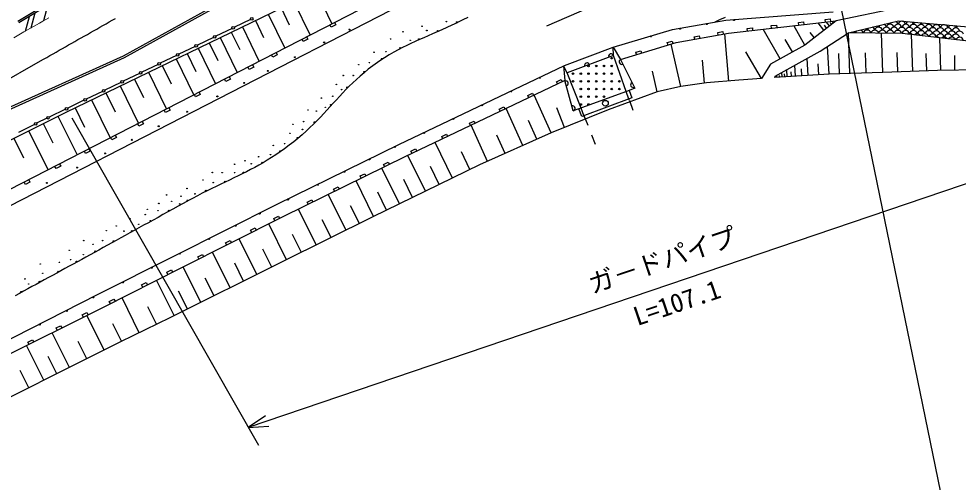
# Model space of a CAD drawing. Units: millimetres, scale not verified. Extents: x 40000 to 680000, y 20000 to 380000.
# Drawn here: x 330638 to 421923, y 259568 to 304614 of the extents above; entities that cross this region are included whole.
import ezdxf
from ezdxf.enums import TextEntityAlignment as Align

# ---------------------------------------------------------------- set-up
doc = ezdxf.new("R2010")
doc.units = ezdxf.units.MM
doc.header["$LTSCALE"] = 1000
doc.linetypes.add('CHAIN', pattern=[18.5, 12, -1.5, 3.5, -1.5])
for name, color, linetype, lineweight in [('M-BGD', 7, 'Continuous', 25), ('M-BMK', 2, 'CHAIN', 13), ('M-STR-STRC', 7, 'Continuous', 25)]:
    doc.layers.add(name, color=color, linetype=linetype, lineweight=lineweight)
doc.styles.add('@ＭＳ ゴシック', font='')
doc.styles.add('ＭＳ ゴシック', font='')
doc.styles.get('@ＭＳ ゴシック').set_extended_font_data('@MS Gothic')
doc.styles.get('ＭＳ ゴシック').set_extended_font_data('MS Gothic')

msp = doc.modelspace()

# ---------------------------------------------------------------- linework, layer by layer
at = {"layer": 'M-BGD'}
for p, q in [((378311, 312984), (298887, 272131)), ((314564, 278634), (379056, 311771)), ((353764, 308173), (340783, 300995)), ((353866, 308001), (340873, 300816)), ((335243, 295546), (359391, 307247)), ((359518, 307308), (361056, 304109)), ((333069, 304433), (333476, 305916)), ((357365, 306265), (358937, 303019)), ((331841, 303733), (332237, 305179)), ((354886, 305064), (356487, 301759)), ((356125, 305664), (356919, 304027)), ((381933, 303914), (386063, 305701)), ((399340, 304474), (409775, 305292)), ((415985, 305661), (410049, 304425)), ((331288, 303417), (331679, 304846)), ((353162, 304551), (351588, 303786)), ((353624, 304452), (354432, 302785)), ((360990, 303794), (360876, 304016)), ((361435, 304022), (360990, 303794)), ((361320, 304245), (361435, 304022)), ((372720, 303983), (372231, 303753)), ((373229, 304231), (372720, 303983)), ((373272, 304252), (373229, 304231)), ((373782, 304507), (373272, 304252)), ((374268, 304752), (373782, 304507)), ((394144, 303562), (399340, 304474)), ((398732, 304503), (398265, 304285)), ((399273, 304751), (398732, 304503)), ((399603, 303216), (410049, 304425)), ((403759, 303949), (404255, 304006)), ((404255, 304006), (404284, 303758)), ((406395, 304254), (406892, 304311)), ((406424, 304006), (406395, 304254)), ((406892, 304311), (406920, 304063)), ((410049, 304425), (407005, 302064)), ((408863, 303505), (408306, 304224)), ((409132, 303714), (408917, 303992)), ((408985, 304554), (409482, 304611)), ((409014, 304306), (408985, 304554)), ((409401, 303923), (409097, 304315)), ((409482, 304611), (409511, 304363)), ((409599, 304077), (409493, 304213)), ((409797, 304230), (409678, 304382)), ((409994, 304383), (409981, 304400)), ((411253, 303249), (416112, 304408)), ((416112, 304408), (429031, 303320)), ((351363, 303677), (349789, 302912)), ((351290, 303321), (352113, 301623)), ((352362, 303841), (353993, 300476)), ((370855, 303145), (370421, 302959)), ((371300, 303337), (370855, 303145)), ((371758, 303539), (371300, 303337)), ((372231, 303753), (371758, 303539)), ((388380, 301864), (394144, 303562)), ((394524, 302297), (399603, 303216)), ((398562, 303282), (399054, 303371)), ((398606, 303036), (398562, 303282)), ((399054, 303371), (399098, 303125)), ((399632, 298554), (399244, 303151)), ((401423, 303678), (401920, 303736)), ((401452, 303430), (401423, 303678)), ((401920, 303736), (401949, 303487)), ((404613, 300708), (402971, 303606)), ((403787, 303700), (403759, 303949)), ((407005, 302064), (405937, 303949)), ((407934, 302785), (407540, 303293)), ((408499, 301459), (411253, 303249)), ((416477, 303189), (411253, 303249)), ((411383, 299295), (411253, 303249)), ((414589, 299400), (414464, 303212)), ((428636, 301745), (416477, 303189)), ((417502, 299494), (417387, 303081)), ((349564, 302803), (347990, 302039)), ((349145, 302282), (349983, 300554)), ((350218, 302802), (351873, 299385)), ((358279, 302400), (358165, 302622)), ((358724, 302628), (358279, 302400)), ((358610, 302851), (358724, 302628)), ((368745, 302224), (368331, 302028)), ((369159, 302413), (368745, 302224)), ((369574, 302596), (369159, 302413)), ((369994, 302777), (369574, 302596)), ((370421, 302959), (369994, 302777)), ((389119, 300655), (394524, 302297)), ((393652, 302294), (394130, 302439)), ((393725, 302055), (393652, 302294)), ((394130, 302439), (394203, 302200)), ((396272, 302868), (396764, 302957)), ((396316, 302622), (396272, 302868)), ((396764, 302957), (396809, 302711)), ((405809, 301386), (405119, 302605)), ((420239, 299577), (420136, 302754)), ((347765, 301929), (346190, 301165)), ((347001, 301243), (347845, 299499)), ((348073, 301763), (349753, 298295)), ((355644, 301325), (355758, 301103)), ((367067, 301364), (366632, 301108)), ((367494, 301601), (367067, 301364)), ((367915, 301822), (367494, 301601)), ((368331, 302028), (367915, 301822)), ((383680, 300081), (388380, 301864)), ((388429, 301049), (388380, 301864)), ((388380, 301864), (389119, 300655)), ((390600, 301366), (391079, 301512)), ((390673, 301127), (390600, 301366)), ((391079, 301512), (391151, 301272)), ((394954, 298029), (394027, 302147)), ((402796, 298822), (401286, 301389)), ((407005, 302064), (403698, 300190)), ((404151, 299032), (408499, 301459)), ((409383, 299229), (409222, 301929)), ((412986, 299347), (412922, 301312)), ((416046, 299447), (415985, 301324)), ((287906, 274943), (332752, 300511)), ((340783, 300995), (313348, 288585)), ((340873, 300816), (313575, 288468)), ((345966, 301056), (344391, 300291)), ((345928, 300724), (347633, 297205)), ((355313, 300874), (355199, 301096)), ((355758, 301103), (355313, 300874)), ((365482, 300357), (365027, 300029)), ((365726, 300525), (365482, 300357)), ((366185, 300829), (365726, 300525)), ((366632, 301108), (366185, 300829)), ((388429, 301049), (383938, 299359)), ((389671, 297544), (388429, 301049)), ((389119, 300655), (390508, 297854)), ((397281, 298346), (397091, 300592)), ((407358, 299108), (407259, 300768)), ((410377, 299261), (410312, 301227)), ((418870, 299538), (418816, 301235)), ((421607, 299598), (421584, 301032)), ((344167, 300182), (342592, 299417)), ((343241, 299421), (344977, 295838)), ((344584, 300072), (345445, 298297)), ((353024, 299696), (352909, 299918)), ((353468, 299925), (353024, 299696)), ((353354, 300147), (353468, 299925)), ((364597, 299701), (364191, 299373)), ((365027, 300029), (364597, 299701)), ((367555, 292409), (383680, 300081)), ((383938, 299359), (383553, 300032)), ((383553, 300032), (383710, 298600)), ((392669, 297515), (392219, 299517)), ((403698, 300190), (402796, 298822)), ((405318, 298987), (405278, 299664)), ((405715, 299010), (405690, 299445)), ((406113, 299034), (406050, 300094)), ((406735, 299071), (406695, 299751)), ((408370, 299168), (408306, 300242)), ((419910, 299571), (414589, 299400)), ((425288, 299657), (419910, 299571)), ((342368, 299308), (340793, 298544)), ((341873, 298758), (342749, 296951)), ((350750, 298527), (350636, 298749)), ((351195, 298755), (350750, 298527)), ((351081, 298978), (351195, 298755)), ((363440, 298717), (363089, 298389)), ((363806, 299045), (363440, 298717)), ((364191, 299373), (363806, 299045)), ((383710, 298600), (368143, 291194)), ((382896, 298489), (383348, 298704)), ((383348, 298704), (383455, 298478)), ((384511, 295665), (383710, 298600)), ((385278, 295929), (383938, 299359)), ((400612, 298637), (397476, 298372)), ((402796, 298822), (400612, 298637)), ((409383, 299229), (404110, 298915)), ((404110, 298915), (404139, 299029)), ((404311, 298927), (404300, 299119)), ((404561, 298941), (404551, 299098)), ((404810, 298956), (404784, 299389)), ((405064, 298971), (405047, 299249)), ((414589, 299400), (409383, 299229)), ((340568, 298434), (338994, 297670)), ((340504, 298096), (342272, 294447)), ((362428, 297732), (362112, 297402)), ((362753, 298061), (362428, 297732)), ((363089, 298389), (362753, 298061)), ((383004, 298264), (382896, 298489)), ((389951, 297647), (385074, 295854)), ((390508, 297854), (389951, 297647)), ((389951, 297647), (390218, 296919)), ((394954, 298029), (392669, 297515)), ((397476, 298372), (394954, 298029)), ((336970, 296687), (335396, 295922)), ((338769, 297561), (337195, 296796)), ((337718, 296746), (339518, 293031)), ((339111, 297421), (340003, 295580)), ((347821, 297020), (347706, 297242)), ((348265, 297249), (347821, 297020)), ((348151, 297471), (348265, 297249)), ((361498, 296739), (361195, 296407)), ((361803, 297071), (361498, 296739)), ((362112, 297402), (361803, 297071)), ((380091, 297155), (380543, 297370)), ((380199, 296929), (380091, 297155)), ((380543, 297370), (380650, 297144)), ((382361, 293518), (380722, 297178)), ((390218, 296919), (385341, 295127)), ((392669, 297515), (387910, 295774)), ((389930, 296814), (389671, 297544)), ((389985, 296659), (389930, 296814)), ((335171, 295813), (333597, 295049)), ((336102, 295962), (337010, 294088)), ((345219, 295963), (345334, 295741)), ((360892, 296072), (360586, 295737)), ((361195, 296407), (360892, 296072)), ((377332, 295842), (377783, 296057)), ((377439, 295616), (377332, 295842)), ((377783, 296057), (377891, 295831)), ((379616, 292288), (378005, 295886)), ((387910, 295774), (382361, 293518)), ((383680, 294054), (382909, 295953)), ((385074, 295854), (384511, 295665)), ((385341, 295127), (385074, 295854)), ((385560, 295207), (385278, 295929)), ((387143, 296619), (387137, 296613)), ((387143, 296619), (387137, 296613)), ((389985, 296659), (390319, 295716)), ((317269, 286591), (335243, 295546)), ((333372, 294939), (332371, 294453)), ((334445, 295149), (336320, 291385)), ((344889, 295512), (344775, 295734)), ((345334, 295741), (344889, 295512)), ((359956, 295061), (359627, 294720)), ((360275, 295400), (359956, 295061)), ((360586, 295737), (360275, 295400)), ((385647, 294983), (385560, 295207)), ((385560, 295207), (385924, 294276)), ((332170, 294352), (330605, 293567)), ((332371, 294453), (332393, 294464)), ((333020, 294439), (333962, 292548)), ((342313, 294187), (342198, 294409)), ((342757, 294415), (342313, 294187)), ((342643, 294638), (342757, 294415)), ((358931, 294033), (358558, 293686)), ((359286, 294378), (358931, 294033)), ((359627, 294720), (359286, 294378)), ((374420, 294457), (374872, 294672)), ((374528, 294231), (374420, 294457)), ((376183, 290750), (374605, 294273)), ((374872, 294672), (374979, 294446)), ((380989, 292903), (380176, 294717)), ((331595, 293729), (333488, 289929)), ((339686, 292836), (339572, 293058)), ((340131, 293064), (339686, 292836)), ((340016, 293287), (340131, 293064)), ((358166, 293336), (357752, 292984)), ((358558, 293686), (358166, 293336)), ((371740, 293182), (372191, 293397)), ((371847, 292956), (371740, 293182)), ((372191, 293397), (372299, 293171)), ((382361, 293518), (375413, 290406)), ((377901, 291520), (377105, 293297)), ((386288, 293344), (386652, 292413)), ((330156, 293012), (331108, 291103)), ((355759, 286594), (367555, 292409)), ((356910, 292315), (356471, 291989)), ((357358, 292664), (356910, 292315)), ((357752, 292984), (357358, 292664)), ((372782, 289135), (371107, 292604)), ((337127, 291519), (337012, 291742)), ((337571, 291748), (337127, 291519)), ((337457, 291970), (337571, 291748)), ((355617, 291393), (355199, 291120)), ((356041, 291682), (355617, 291393)), ((356471, 291989), (356041, 291682)), ((370150, 287864), (368445, 291338)), ((368742, 291756), (369194, 291970)), ((368850, 291530), (368742, 291756)), ((369194, 291970), (369301, 291745)), ((374477, 289953), (373641, 291684)), ((334593, 290497), (334708, 290275)), ((353970, 290386), (353565, 290163)), ((354376, 290619), (353970, 290386)), ((354786, 290863), (354376, 290619)), ((355199, 291120), (354786, 290863)), ((368143, 291194), (356359, 285385)), ((366088, 290460), (366537, 290681)), ((366199, 290235), (366088, 290460)), ((366537, 290681), (366647, 290456)), ((375413, 290406), (370150, 287864)), ((334263, 290046), (334149, 290269)), ((334708, 290275), (334263, 290046)), ((352352, 289537), (351944, 289337)), ((352757, 289741), (352352, 289537)), ((353162, 289949), (352757, 289741)), ((353565, 290163), (353162, 289949)), ((363809, 289336), (364257, 289557)), ((364257, 289557), (364368, 289333)), ((367635, 286630), (365931, 290103)), ((371481, 288507), (370642, 290245)), ((331282, 288513), (331168, 288735)), ((331727, 288742), (331282, 288513)), ((331613, 288964), (331727, 288742)), ((350267, 288536), (349832, 288327)), ((350695, 288740), (350267, 288536)), ((351117, 288940), (350695, 288740)), ((351533, 289139), (351117, 288940)), ((351944, 289337), (351533, 289139)), ((365121, 285396), (363419, 288865)), ((363919, 289112), (363809, 289336)), ((368893, 287247), (368040, 288985)), ((348469, 287652), (347992, 287406)), ((348934, 287887), (348469, 287652)), ((349387, 288111), (348934, 287887)), ((349832, 288327), (349387, 288111)), ((361223, 288061), (361671, 288282)), ((361333, 287837), (361223, 288061)), ((361671, 288282), (361782, 288058)), ((370150, 287864), (365029, 285351)), ((366378, 286013), (365526, 287749)), ((346618, 286661), (346115, 286385)), ((347128, 286942), (346618, 286661)), ((347503, 287146), (347128, 286942)), ((347992, 287406), (347503, 287146)), ((358667, 286801), (359115, 287022)), ((358777, 286577), (358667, 286801)), ((359115, 287022), (359226, 286798)), ((362435, 284061), (360710, 287529)), ((345130, 285842), (344646, 285575)), ((345619, 286111), (345130, 285842)), ((346115, 286385), (345619, 286111)), ((345703, 281555), (355759, 286594)), ((359550, 282627), (357821, 286105)), ((363732, 284706), (362871, 286438)), ((343697, 285052), (343231, 284795)), ((344169, 285312), (343697, 285052)), ((344646, 285575), (344169, 285312)), ((356359, 285385), (346310, 280350)), ((355417, 285192), (355864, 285416)), ((355529, 284969), (355417, 285192)), ((355864, 285416), (355976, 285193)), ((365029, 285351), (356244, 280983)), ((360993, 283344), (360129, 285080)), ((341864, 284042), (341417, 283796)), ((342314, 284290), (341864, 284042)), ((342770, 284541), (342314, 284290)), ((343231, 284795), (342770, 284541)), ((353160, 284061), (353607, 284285)), ((353272, 283838), (353160, 284061)), ((353607, 284285), (353719, 284062)), ((356666, 281193), (354936, 284672)), ((340104, 283072), (339675, 282835)), ((340538, 283311), (340104, 283072)), ((340976, 283552), (340538, 283311)), ((341417, 283796), (340976, 283552)), ((350735, 282846), (351182, 283070)), ((351182, 283070), (351294, 282847)), ((353781, 279760), (352058, 283230)), ((358108, 281910), (357246, 283647)), ((338405, 282136), (337988, 281906)), ((338825, 282367), (338405, 282136)), ((339248, 282600), (338825, 282367)), ((339675, 282835), (339248, 282600)), ((350847, 282623), (350735, 282846)), ((355224, 280476), (354361, 282213)), ((336751, 281226), (336343, 281001)), ((337161, 281451), (336751, 281226)), ((337573, 281678), (337161, 281451)), ((337988, 281906), (337573, 281678)), ((338278, 277799), (345703, 281555)), ((348027, 281490), (348474, 281714)), ((348139, 281266), (348027, 281490)), ((348474, 281714), (348586, 281490)), ((351179, 278468), (349460, 281928)), ((335127, 280334), (334725, 280113)), ((335531, 280556), (335127, 280334)), ((335936, 280778), (335531, 280556)), ((336343, 281001), (335936, 280778)), ((346310, 280350), (338887, 276594)), ((356244, 280983), (345317, 275557)), ((348318, 277047), (346605, 280497)), ((352480, 279114), (351620, 280846)), ((333520, 279453), (333119, 279234)), ((333921, 279673), (333520, 279453)), ((334323, 279893), (333921, 279673)), ((334725, 280113), (334323, 279893)), ((345024, 279979), (345470, 280205)), ((345137, 279756), (345024, 279979)), ((345470, 280205), (345583, 279982)), ((349611, 277690), (348754, 279417)), ((331914, 278576), (331511, 278357)), ((332316, 278796), (331914, 278576)), ((332718, 279015), (332316, 278796)), ((333119, 279234), (332718, 279015)), ((342573, 278739), (343020, 278965)), ((342686, 278516), (342573, 278739)), ((343020, 278965), (343133, 278742)), ((345730, 275762), (344026, 279194)), ((278739, 247513), (338278, 277799)), ((330702, 277917), (330296, 277696)), ((331107, 278137), (330702, 277917)), ((331511, 278357), (331107, 278137)), ((347024, 276405), (346169, 278126)), ((338887, 276594), (279137, 246706)), ((339430, 277149), (339876, 277375)), ((339543, 276926), (339430, 277149)), ((339876, 277375), (339989, 277152)), ((342331, 274103), (340677, 277500)), ((344032, 274931), (343186, 276606)), ((336808, 275834), (337255, 276057)), ((336920, 275610), (336808, 275834)), ((338942, 272424), (337251, 275776)), ((337255, 276057), (337367, 275834)), ((334260, 274559), (334707, 274783)), ((334707, 274783), (334819, 274559)), ((340631, 273275), (339786, 274950)), ((345317, 275557), (340511, 273216)), ((335567, 270720), (333869, 274084)), ((334372, 274335), (334260, 274559)), ((331529, 273193), (331976, 273417)), ((331641, 272969), (331529, 273193)), ((331976, 273417), (332088, 273193)), ((340511, 273216), (335533, 270703)), ((337254, 271572), (336406, 273252)), ((333072, 269477), (331393, 272845)), ((334335, 270106), (333495, 271792)), ((335533, 270703), (329746, 267819)), ((331625, 268756), (330786, 270439))]:
    msp.add_line(p, q, dxfattribs=at)
msp.add_lwpolyline([(332752, 300511), (333055, 300684), (333359, 300857), (333662, 301030), (333965, 301203), (334269, 301376), (334572, 301548), (334875, 301721), (335178, 301894), (335482, 302067), (335785, 302239), (336088, 302412), (336391, 302584), (336694, 302757), (336997, 302929), (337300, 303101), (337603, 303273), (337906, 303445), (338210, 303617), (338513, 303789), (338816, 303961), (339119, 304133), (339422, 304304), (339725, 304476), (340028, 304647)], dxfattribs=at)
for centre, radius in [((353274, 304605), 125), ((372195, 304344), 25), ((373204, 304275), 50), ((397486, 304098), 50), ((400135, 304486), 50), ((351475, 303731), 125), ((362762, 303566), 50), ((367967, 303349), 25), ((369833, 303888), 25), ((370288, 303474), 25), ((371370, 303424), 50), ((394893, 303643), 50), ((349676, 302858), 125), ((360313, 302324), 50), ((366765, 302645), 25), ((368672, 302520), 25), ((369519, 302627), 50), ((392063, 302897), 50), ((347877, 301984), 125), ((365169, 301360), 25), ((366309, 301422), 25), ((367689, 301760), 50), ((344279, 300236), 125), ((346078, 301110), 125), ((357467, 300881), 50), ((364713, 300344), 25), ((365913, 300711), 50), ((388251, 300784), 75), ((342480, 299363), 125), ((354831, 299544), 50), ((363677, 300158), 25), ((364201, 299445), 50), ((386001, 300034), 75), ((386751, 300034), 75), ((387501, 300034), 75), ((388251, 300034), 75), ((340681, 298489), 125), ((362164, 299101), 25), ((363138, 299101), 25), ((381268, 298878), 50), ((384501, 299284), 75), ((384501, 298534), 75), ((385251, 299284), 75), ((385251, 298534), 75), ((386001, 299284), 75), ((386001, 298534), 75), ((386751, 299284), 75), ((386751, 298534), 75), ((387501, 299284), 75), ((387501, 298534), 75), ((388251, 299284), 75), ((388251, 298534), 75), ((389001, 298534), 75), ((338882, 297615), 125), ((352542, 298384), 50), ((361501, 298230), 25), ((361998, 297733), 25), ((362558, 297937), 50), ((378486, 297554), 50), ((385251, 297784), 75), ((386001, 297784), 75), ((386751, 297784), 75), ((387501, 297784), 75), ((388251, 297784), 75), ((389001, 297784), 75), ((337083, 296741), 125), ((349933, 297061), 50), ((360050, 296904), 25), ((361149, 297090), 25), ((385251, 297034), 75), ((386001, 297034), 75), ((386751, 297034), 75), ((387643, 296402), 276), ((387501, 297034), 75), ((335284, 295868), 125), ((358744, 295743), 25), ((360423, 296013), 25), ((360972, 296238), 50), ((375651, 296205), 50), ((385251, 296284), 75), ((386001, 296284), 75), ((333485, 294994), 125), ((346994, 295571), 50), ((359553, 295640), 25), ((372855, 294875), 50), ((332281, 294408), 125), ((344231, 294170), 50), ((357273, 294355), 25), ((358309, 294624), 25), ((359383, 294549), 50), ((356983, 293484), 25), ((357740, 293040), 50), ((358206, 293857), 25), ((370016, 293524), 50), ((341622, 292847), 50), ((355366, 292303), 25), ((356465, 292469), 25), ((367172, 292164), 50), ((339021, 291528), 50), ((353936, 291204), 25), ((355097, 291412), 25), ((356038, 291743), 50), ((351605, 290479), 25), ((352620, 290811), 25), ((353221, 290520), 25), ((354281, 290623), 50), ((364709, 290950), 50), ((336302, 290149), 50), ((349449, 289671), 25), ((350402, 289650), 25), ((351605, 289650), 25), ((352480, 289658), 50), ((362276, 289751), 50), ((333371, 288663), 50), ((348537, 288945), 25), ((349532, 288697), 25), ((350655, 288777), 50), ((359705, 288483), 50), ((346983, 288116), 25), ((347750, 287598), 25), ((348830, 287892), 50), ((344247, 286666), 25), ((344993, 287495), 25), ((345491, 286873), 25), ((346278, 286624), 25), ((346402, 287370), 25), ((347025, 286943), 50), ((356795, 287049), 50), ((343128, 286085), 25), ((344164, 285961), 25), ((345229, 285955), 50), ((354042, 285677), 50), ((341428, 285173), 25), ((342921, 285588), 25), ((343435, 284967), 50), ((339149, 284013), 25), ((340102, 284469), 25), ((340848, 283971), 25), ((341640, 283977), 50), ((342299, 284634), 25), ((351700, 284504), 50), ((336952, 283059), 25), ((338776, 283059), 25), ((339847, 282988), 50), ((349134, 283219), 50), ((335542, 282106), 25), ((337864, 282686), 25), ((335667, 281194), 25), ((336910, 281691), 25), ((338052, 282000), 50), ((346297, 281797), 50), ((332724, 280780), 25), ((334589, 280945), 25), ((336257, 281012), 50), ((343548, 280409), 50), ((331231, 279329), 25), ((332972, 279868), 25), ((334461, 280029), 50), ((331605, 278831), 25), ((332667, 279047), 50), ((340752, 278995), 50), ((330869, 278066), 50), ((337875, 277538), 50), ((335298, 276227), 50), ((332667, 274889), 50)]:
    msp.add_circle(centre, radius, dxfattribs=at)
for centre, radius, start, end in [((708591, -325623), 734693, 118.62305, 120.96679), ((708591, -325623), 734543, 118.62305, 120.96682), ((414569, 303717), 384, 12.02432, 68.11524), ((415319, 303709), 384, 12.02409, 166.66332), ((414947, 304013), 384, 12.02574, 30.65633), ((415697, 304004), 384, 142.97952, 166.66666), ((416069, 303700), 384, 12.02494, 166.66324), ((415697, 304004), 384, 12.02126, 63.86366), ((416447, 303996), 384, 90.26864, 166.662), ((416818, 303692), 384, 12.02409, 166.66332), ((416447, 303996), 384, 12.02345, 80.10068), ((417197, 303987), 384, 116.47967, 166.66366), ((417568, 303683), 384, 12.02409, 166.66332), ((417197, 303987), 384, 12.02467, 53.88505), ((417947, 303979), 384, 129.71379, 166.65974), ((418318, 303674), 384, 12.02409, 166.66332), ((417947, 303979), 384, 12.02615, 40.65362), ((418697, 303970), 384, 140.33816, 166.66338), ((419068, 303666), 384, 12.02409, 166.66332), ((418697, 303970), 385, 12.02891, 30.0231), ((419447, 303961), 384, 149.72955, 166.66377), ((419818, 303657), 384, 12.02409, 166.66332), ((419446, 303961), 385, 12.02982, 20.63264), ((420196, 303953), 384, 158.42801, 166.66931), ((420568, 303649), 384, 90.40854, 166.66364), ((420568, 303649), 384, 12.02248, 79.95934), ((421318, 303640), 384, 116.50361, 166.66327), ((411562, 303152), 384, 13.40331, 38.99529), ((412312, 303143), 384, 128.42749, 165.2783), ((412312, 303143), 384, 13.40552, 78.4204), ((413062, 303135), 384, 13.40463, 165.28293), ((412690, 303439), 384, 12.02506, 36.16184), ((413440, 303430), 384, 133.967, 166.66664), ((413812, 303126), 384, 13.40463, 165.28293), ((413440, 303430), 384, 12.02361, 72.87197), ((414190, 303422), 384, 12.02409, 166.66332), ((413819, 303726), 384, 12.02171, 33.38959), ((414562, 303117), 384, 13.40463, 165.28293), ((414569, 303717), 384, 138.72877, 166.6634), ((414940, 303413), 384, 12.02409, 166.66332), ((415312, 303109), 384, 13.40463, 165.28293), ((415690, 303404), 384, 12.02409, 166.66332), ((416062, 303100), 384, 13.40548, 165.28285), ((416440, 303396), 384, 12.02401, 166.66418), ((416812, 303092), 384, 12.02388, 165.28302), ((417190, 303387), 384, 12.02409, 166.66332), ((417183, 302787), 384, 48.39101, 118.0691), ((417562, 303083), 384, 12.02409, 166.66332), ((417940, 303379), 384, 12.02409, 166.66332), ((417933, 302779), 384, 31.03439, 135.42603), ((418311, 303074), 384, 12.02408, 166.66333), ((418690, 303370), 384, 12.02409, 166.66332), ((418683, 302770), 384, 17.13188, 149.32924), ((419061, 303066), 384, 12.02408, 166.66333), ((419440, 303362), 384, 12.02409, 166.66332), ((419433, 302762), 384, 12.02412, 161.84764), ((419811, 303057), 384, 12.02408, 166.66333), ((420183, 302753), 384, 12.02408, 166.66333), ((420190, 303353), 384, 12.02409, 166.66332), ((420561, 303049), 384, 12.02408, 166.66333), ((420933, 302744), 384, 12.02408, 166.66333), ((420940, 303344), 384, 12.02409, 166.66332), ((421311, 303040), 384, 12.02408, 166.66333), ((421683, 302736), 384, 12.02408, 166.66333), ((421690, 303336), 384, 12.02409, 166.66332), ((421318, 303640), 384, 12.02406, 53.86283), ((422061, 303031), 384, 12.02408, 166.66333), ((422068, 303631), 384, 129.72836, 166.66456), ((419805, 302457), 384, 53.63104, 112.82931), ((420554, 302449), 384, 34.66044, 131.80062), ((421304, 302440), 384, 20.22473, 146.23602), ((422054, 302432), 384, 12.0235, 158.98349), ((385855, 300080), 250, 20.62491, 200.62492), ((388195, 300961), 250, 20.62491, 200.62492), ((389230, 300431), 250, 116.38077, 296.38077), ((383786, 298318), 250, 285.27015, 105.27015), ((390341, 298191), 250, 116.38077, 296.38077), ((384445, 295907), 250, 285.27015, 105.27015)]:
    msp.add_arc(centre, radius, start, end, dxfattribs=at)
at = {"layer": 'M-BMK'}
msp.add_line((286296, 277766), (331142, 303334), dxfattribs=at)
msp.add_lwpolyline([(331142, 303334), (332053, 303853), (332356, 304026), (332659, 304199), (332963, 304372), (333266, 304545), (333570, 304718)], dxfattribs=at)
at = {"layer": 'M-STR-STRC'}
for p, q in [((406096, 327379), (427486, 223016)), ((335779, 294999), (353930, 263162)), ((434990, 292758), (352940, 264900)), ((354602, 266011), (352940, 264900)), ((352940, 264900), (354935, 265031))]:
    msp.add_line(p, q, dxfattribs=at)

# ---------------------------------------------------------------- texts
at = {"layer": 'M-STR-STRC', "style": 'ＭＳ ゴシック'}
msp.add_text('ガ－ドパイプ', height=1833, rotation=18.753, dxfattribs=at).set_placement((393643, 279776), align=Align.BOTTOM_CENTER)
at = {"layer": 'M-STR-STRC', "style": '@ＭＳ ゴシック'}
msp.add_text('L=107.1', height=1833, rotation=18.753, dxfattribs=at).set_placement((394286, 277882), align=Align.TOP_CENTER)

doc.saveas('drawing.dxf')
